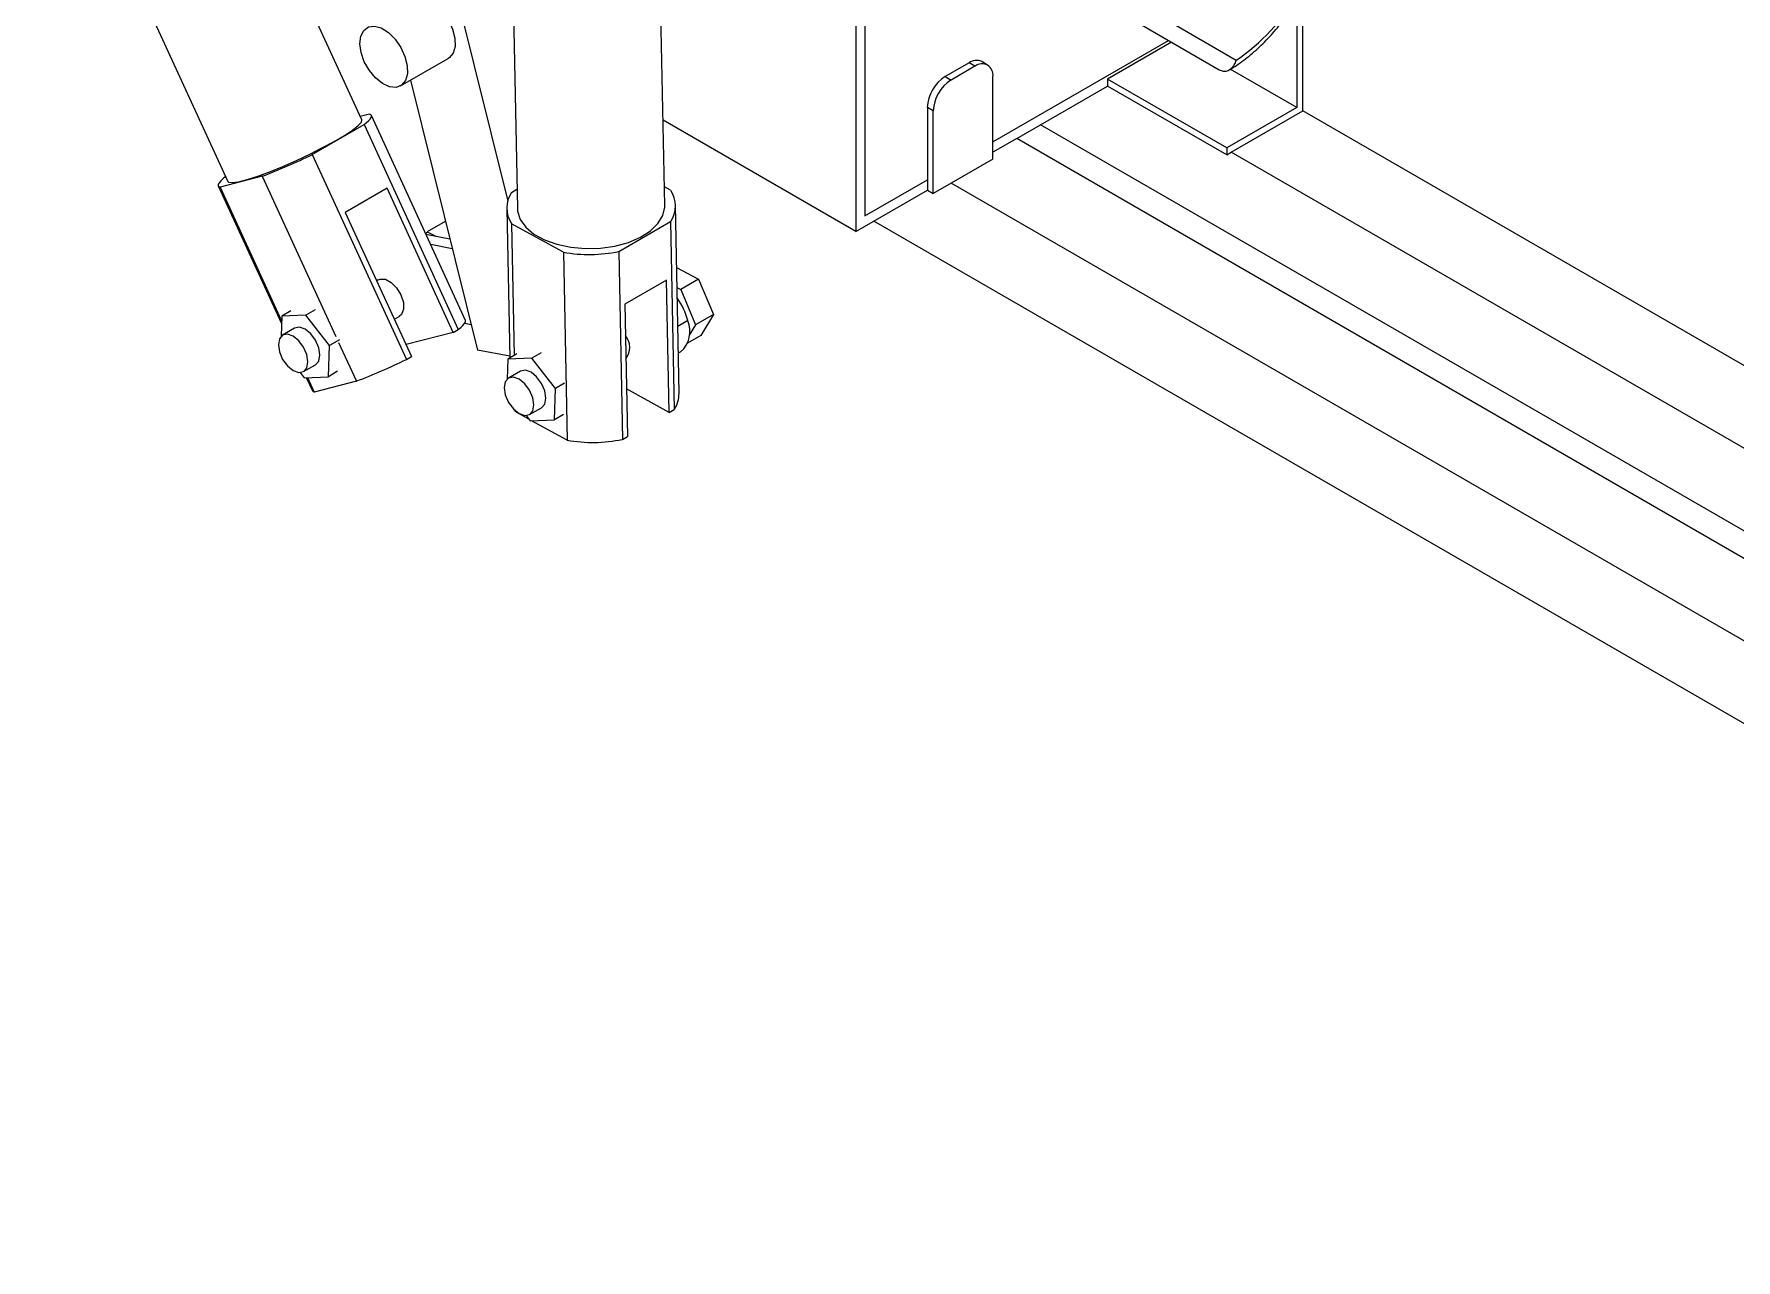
# Model space of a CAD drawing. Header units: millimetres. Extents: x 0 to 1189, y 0 to 841.
# Drawn here: x 551.3 to 652.3, y 236.5 to 309.3 of the extents above; entities that cross this region are included whole.
import ezdxf

# ---------------------------------------------------------------- set-up
doc = ezdxf.new("R2010")
doc.units = ezdxf.units.MM

msp = doc.modelspace()

# ---------------------------------------------------------------- linework, layer by layer
at = {"color": 7, "linetype": 'Continuous', "lineweight": 15}
for p, q in [((570.77, 304.16), (559.32, 329.1)), ((572.21, 328.39), (579.43, 299.33)), ((551.32, 325.54), (562.82, 300.51)), ((579.57, 320.92), (580.01, 298.9)), ((588.75, 299.07), (588.32, 321.06)), ((600.62, 318.26), (600.62, 298.46)), ((600.09, 317.96), (600.09, 297.54)), ((626.26, 311.22), (626.26, 304.89)), ((626.61, 304.69), (626.61, 311.83)), ((615.58, 310.64), (621.66, 307.13)), ((622.66, 307.69), (617.01, 310.96)), ((608.22, 302.85), (618.65, 308.87)), ((618.83, 308.77), (615.03, 306.57)), ((573.07, 306.17), (575.9, 307.8)), ((606.81, 307.54), (605.4, 306.73)), ((607.16, 307.34), (605.75, 306.52)), ((607.16, 307.34), (606.81, 307.54)), ((607.91, 307.41), (607.56, 307.62)), ((626.26, 304.89), (622.31, 307.16)), ((573.66, 306.51), (577.64, 290.5)), ((605.4, 306.73), (605.75, 306.52)), ((608.22, 301.83), (608.22, 306.73)), ((609.64, 303.05), (615.03, 306.16)), ((615.03, 306.57), (615.03, 306.16)), ((622.1, 302.49), (615.03, 306.57)), ((622.1, 302.08), (615.03, 306.16)), ((571.23, 304.49), (570.68, 304.35)), ((576.93, 292.25), (571.34, 304.42)), ((600.09, 297.54), (588.65, 304.15)), ((604.69, 304.69), (604.34, 304.89)), ((604.34, 304.89), (604.34, 300.6)), ((604.69, 299.79), (604.69, 304.69)), ((626.26, 304.89), (622.1, 302.49)), ((622.37, 302.24), (626.61, 304.69)), ((722.07, 249.58), (626.61, 304.69)), ((567.83, 302.1), (570.92, 303.88)), ((570.92, 303.88), (576.5, 291.72)), ((609.64, 303.05), (608.22, 302.24)), ((712.17, 243.86), (609.64, 303.05)), ((717.83, 242.23), (611.05, 303.87)), ((567.83, 302.1), (573.42, 289.94)), ((622.1, 302.49), (622.1, 302.08)), ((622.1, 302.08), (622.37, 302.24)), ((717.83, 247.13), (622.37, 302.24)), ((608.22, 301.83), (605.75, 300.4)), ((562.25, 300.25), (566.01, 292.07)), ((564.86, 300.81), (562.36, 300.17)), ((562.36, 300.17), (566.01, 292.23)), ((562.67, 300.78), (562.69, 300.79)), ((564.86, 300.81), (569.23, 291.31)), ((572.27, 300.1), (569.79, 298.67)), ((576.2, 291.54), (572.27, 300.1)), ((579.66, 299.85), (579.98, 300.04)), ((589.1, 299.98), (588.73, 300.18)), ((600.09, 297.54), (604.34, 299.99)), ((600.62, 298.46), (604.34, 300.6)), ((604.34, 300.6), (604.34, 299.99)), ((604.34, 299.99), (604.69, 299.79)), ((605.75, 300.4), (604.69, 299.79)), ((707.93, 241.41), (605.75, 300.4)), ((589.6, 287.94), (589.38, 299.09)), ((569.79, 298.67), (573.72, 290.11)), ((575.72, 298.12), (574.66, 297.51)), ((575.72, 298.12), (575.75, 298.1)), ((579.38, 298.89), (579.55, 290.03)), ((582.74, 296.3), (579.66, 298)), ((579.66, 298), (579.81, 290.18)), ((586.02, 296.35), (589.1, 298.13)), ((589.1, 298.13), (589.32, 286.98)), ((707.93, 236.51), (601.15, 298.15)), ((574.58, 297.37), (574.66, 297.51)), ((576, 297.08), (574.58, 297.35)), ((574.66, 297.51), (575.16, 297.25)), ((576.14, 296.51), (574.86, 296.76)), ((582.74, 296.3), (582.96, 285.16)), ((586.02, 296.35), (586.24, 285.2)), ((589.45, 295.4), (590.76, 294.71)), ((571.75, 294.67), (571.66, 294.61)), ((588.86, 294.65), (586.39, 293.22)), ((589.02, 286.8), (588.86, 294.65)), ((589.47, 294.22), (589.7, 294.1)), ((590.76, 294.71), (589.7, 294.1)), ((589.7, 294.1), (590.58, 292)), ((590.76, 294.71), (591.64, 292.61)), ((586.39, 293.22), (586.54, 285.38)), ((566.02, 292.51), (565.98, 291.32)), ((566.57, 292.83), (566.02, 292.51)), ((567.46, 292.57), (566.02, 292.51)), ((568.01, 292.89), (567.46, 292.57)), ((568.85, 290.77), (567.46, 292.57)), ((572.71, 292.33), (573, 292.5)), ((577.27, 292), (576.87, 292.07)), ((590.58, 292), (590.2, 291.38)), ((591.64, 292.61), (590.58, 292)), ((591.64, 292.61), (590.89, 291.37)), ((566.78, 291.8), (566.07, 291.39)), ((569.44, 291.11), (568.85, 290.77)), ((569.4, 290.95), (570.45, 288.65)), ((576.2, 291.54), (573.4, 290.83)), ((576.2, 291.54), (576.5, 291.72)), ((590.89, 291.37), (590.11, 290.92)), ((568.79, 288.92), (568.85, 290.77)), ((573.42, 289.94), (573.72, 290.11)), ((579.55, 290.14), (577.64, 290.5)), ((579.43, 289.96), (579.39, 288.77)), ((579.98, 290.28), (579.43, 289.96)), ((580.87, 290.02), (579.43, 289.96)), ((581.42, 290.33), (580.87, 290.02)), ((582.26, 288.22), (580.87, 290.02)), ((589.55, 290.32), (589.69, 290.4)), ((567.12, 289.17), (567.35, 288.86)), ((567.32, 289.22), (568.03, 289.63)), ((567.35, 288.86), (568.79, 288.92)), ((567.48, 288.87), (567.84, 288.08)), ((567.56, 288.87), (567.95, 288.01)), ((569.34, 289.24), (568.79, 288.92)), ((580.19, 289.25), (579.48, 288.84)), ((570.45, 288.65), (567.95, 288.01)), ((582.2, 286.37), (582.26, 288.22)), ((582.81, 288.54), (582.26, 288.22)), ((589.02, 286.8), (586.49, 288.2)), ((579.81, 286.97), (579.88, 286.85)), ((579.87, 286.91), (579.88, 286.85)), ((580.68, 286.41), (579.88, 286.85)), ((580.73, 286.67), (581.44, 287.08)), ((589.02, 286.8), (589.32, 286.98)), ((580.53, 286.61), (580.76, 286.31)), ((580.76, 286.31), (582.2, 286.37)), ((582.96, 285.16), (580.85, 286.31)), ((582.75, 286.68), (582.2, 286.37)), ((586.24, 285.2), (586.54, 285.38))]:
    msp.add_line(p, q, dxfattribs=at)
at = {"color": 8, "linetype": 'Continuous', "lineweight": 15}
msp.add_line((590.12, 292.25), (589.52, 291.9), dxfattribs=at)
at = {"color": 7, "linetype": 'Continuous', "lineweight": 15, "flags": 128}
for points in [[(573.9, 311.27), (573.99, 311.31), (574.35, 311.36), (574.76, 311.24), (575.18, 310.97), (575.58, 310.58), (575.92, 310.09), (576.16, 309.55), (576.3, 309.01), (576.31, 308.52), (576.19, 308.12), (575.96, 307.84), (575.9, 307.8)], [(570.73, 308.16), (570.66, 308.68), (570.71, 309.13), (570.89, 309.47), (571.17, 309.68), (571.53, 309.72), (571.93, 309.61), (572.35, 309.34), (572.75, 308.94), (573.09, 308.46), (573.33, 307.92), (573.47, 307.38), (573.48, 306.89), (573.36, 306.49), (573.13, 306.21), (572.81, 306.08), (572.42, 306.12), (572, 306.31), (571.59, 306.65), (571.22, 307.09), (570.92, 307.61), (570.73, 308.16)], [(562.82, 300.51), (562.87, 300.46), (563.09, 300.44), (563.46, 300.49), (563.97, 300.62), (564.6, 300.82), (565.31, 301.08), (566.08, 301.4), (566.89, 301.75), (567.69, 302.12), (568.45, 302.51), (569.14, 302.88), (569.74, 303.24), (570.22, 303.55), (570.56, 303.82), (570.75, 304.03), (570.77, 304.16)], [(570.92, 303.88), (571.06, 304), (571.18, 304.11), (571.27, 304.21), (571.32, 304.29), (571.35, 304.36), (571.34, 304.42), (571.3, 304.46), (571.23, 304.49)], [(562.67, 300.78), (562.53, 300.66), (562.41, 300.55), (562.32, 300.45), (562.27, 300.37), (562.24, 300.3), (562.25, 300.24), (562.29, 300.2), (562.36, 300.17)], [(580.01, 298.9), (580.02, 298.74), (580.17, 298.25), (580.5, 297.79), (580.99, 297.38), (581.61, 297.04), (582.35, 296.78), (583.18, 296.6), (584.05, 296.52), (584.93, 296.55), (585.79, 296.67), (586.6, 296.89), (587.31, 297.2), (587.9, 297.58), (588.35, 298.01), (588.64, 298.49), (588.75, 298.98), (588.75, 299.07)], [(571.75, 294.67), (571.86, 294.71), (572.17, 294.7), (572.52, 294.51), (572.84, 294.19), (573.09, 293.77), (573.24, 293.32), (573.25, 292.92), (573.13, 292.62), (573, 292.5)], [(576.5, 291.72), (576.65, 291.84), (576.77, 291.95), (576.85, 292.05), (576.91, 292.13), (576.93, 292.2), (576.93, 292.25)], [(567.58, 289.8), (567.52, 290.23), (567.32, 290.67), (567.04, 291.05), (566.7, 291.33), (566.36, 291.45), (566.07, 291.39), (565.88, 291.17), (565.82, 290.82), (565.88, 290.39), (566.07, 289.95), (566.36, 289.56), (566.7, 289.29), (567.04, 289.17), (567.32, 289.22), (567.52, 289.45), (567.58, 289.8)], [(568.03, 289.63), (568.03, 289.63), (568.22, 289.85), (568.29, 290.21), (568.22, 290.63), (568.03, 291.08), (567.74, 291.46), (567.41, 291.74), (567.07, 291.85), (566.78, 291.8)], [(579.22, 288.27), (579.29, 287.84), (579.48, 287.39), (579.77, 287.01), (580.11, 286.73), (580.45, 286.62), (580.73, 286.67), (580.93, 286.89), (580.99, 287.25), (580.93, 287.67), (580.73, 288.12), (580.45, 288.5), (580.11, 288.78), (579.77, 288.89), (579.48, 288.84), (579.29, 288.62), (579.22, 288.27)], [(581.7, 287.65), (581.63, 288.08), (581.44, 288.52), (581.15, 288.91), (580.82, 289.18), (580.48, 289.3), (580.19, 289.25)], [(581.44, 287.08), (581.44, 287.08), (581.63, 287.3), (581.7, 287.65)]]:
    msp.add_lwpolyline(points, dxfattribs=at)
at = {"color": 7, "linetype": 'Continuous', "lineweight": 15}
for centre, radius, start, end in [((615.76, 317.8), 12.24, 304.3417, 354.4734), ((607.25, 306.93), 0.754, 65.6926, 125.6181), ((607.58, 306.83), 0.655, 350.7853, 129.2037), ((606.64, 304.79), 2.31, 122.6058, 177.3943), ((606.99, 304.58), 2.31, 122.6058, 177.3943), ((552.17, 334.18), 35.7, 290.8343, 296.0337), ((587.68, 299.05), 1.7, 326.9653, 33.0083), ((581.08, 298.93), 1.7, 146.9657, 213.0072), ((584.27, 304.84), 8.67, 259.8559, 281.6714), ((586.07, 291.2), 4.18, 14.5033, 35.1615), ((588.64, 291.61), 1.61, 310.8491, 23.1484), ((585.53, 290.66), 1.14, 323.439, 38.8129), ((557.75, 322.02), 35.7, 290.8344, 296.0337), ((567.96, 288.15), 0.135, 208.5324, 267.3593), ((587.85, 287.92), 1.75, 327.304, 0.5512), ((584.48, 293.69), 8.67, 259.8559, 281.6714)]:
    msp.add_arc(centre, radius, start, end, dxfattribs=at)
for points, knots in [([(622.27, 307.14), (622.37, 307.2), (622.76, 307.43), (623.43, 307.93), (624.25, 308.66), (625.03, 309.5), (625.74, 310.42), (626.39, 311.4), (626.96, 312.43), (627.43, 313.49), (627.81, 314.57), (628.07, 315.64), (628.22, 316.54), (628.23, 317.06), (628.24, 317.25)], [0, 0, 0, 0, 0.032671, 0.124777, 0.216648, 0.308252, 0.399625, 0.490861, 0.582078, 0.673383, 0.764886, 0.856718, 0.949005, 1, 1, 1, 1]), ([(621.66, 307.13), (621.74, 307.1), (621.89, 307.03), (622.14, 307.06), (622.37, 307.18), (622.55, 307.4), (622.64, 307.59), (622.66, 307.69), (622.66, 307.69)], [0, 0, 0, 0, 0.193695, 0.387175, 0.586575, 0.800442, 0.996829, 1, 1, 1, 1])]:
    msp.add_open_spline(points, degree=3, knots=knots, dxfattribs=at)

doc.saveas('drawing.dxf')
